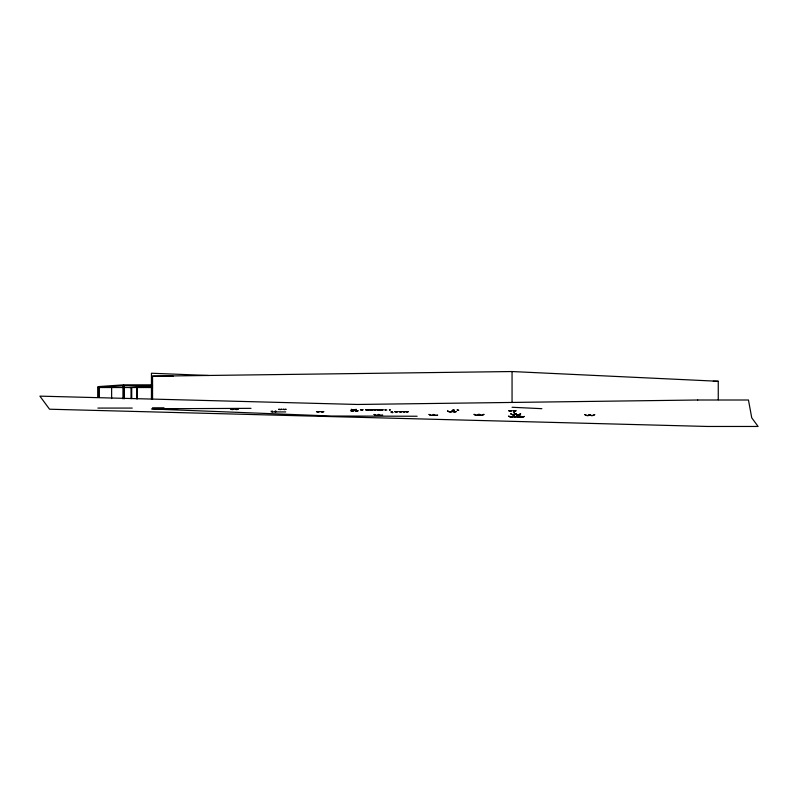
<?xml version="1.0" encoding="UTF-8"?>
<svg xmlns="http://www.w3.org/2000/svg" width="798" height="798" viewBox="0 0 798 798"><rect width="100%" height="100%" fill="white"/><g stroke="black" fill="none" stroke-linecap="round" stroke-linejoin="round"><path stroke-width="1.2" d="M392.466 412.057L391.459 412.047M392.995 412.506L391.988 412.496M152.598 385.743L122.992 385.743L98.453 387.529L98.453 397.354M129.386 387.529L151.47 385.923M152.019 384.845L123.57 384.845L97.885 386.641L97.885 397.195M152.548 399.14L152.548 376.187L512.057 371.539L718.26 381.274L718.26 399.758M250.991 408.347L163.959 408.706L163.959 407.808L152.548 407.808L152.548 408.706L177.715 408.706M152.548 376.187L173.166 376.187M97.885 387.529L152.598 387.529M97.885 408.077L132.229 408.077M285.714 411.918L271.23 411.918L271.23 411.02M391.05 412.047L392.047 412.047L391.03 411.997M391.579 412.496L392.586 412.496L391.559 412.446M713.282 381.264L718.26 381.274M417.115 416.247L331.26 416.027L151.45 408.965M166.293 408.706L173.166 408.885M208.487 375.479L151.45 373.235L151.45 399.11M512.057 407.269L541.872 408.676M512.057 371.539L512.057 402.342M275.909 411.02L275.909 411.918M275.22 411.02L275.22 411.918M272.487 411.02L272.487 411.918M138.004 385.743L138.004 387.529M137.316 385.743L137.316 398.84M136.737 385.743L136.737 398.84M131.72 387.529L131.72 398.581M131.032 387.529L131.032 398.581M124.249 385.743L124.249 398.84M123.57 384.845L123.57 398.152M122.992 385.743L122.992 398.84M111.63 387.529L111.63 398.581M99.142 387.529L99.142 397.354M98.573 387.529L98.573 397.354M382.691 415.16A7.142 5.496 -90 0 1 378.521 414.441M378.132 415.16A7.142 5.496 -90 0 1 373.953 414.441M382.412 415.16A7.142 5.496 -90 0 1 378.232 414.441M378.412 415.16A7.142 5.496 -90 0 1 374.242 414.441M323.569 411.678A7.142 5.496 -90 0 1 320.726 411.678M319.29 411.678A7.142 5.496 -90 0 1 316.447 411.678M319.579 411.678A7.142 5.496 -90 0 1 316.726 411.678M323.858 411.678A7.142 5.496 90 0 1 321.005 411.678M233.914 409.264A7.142 5.496 -90 0 1 231.071 409.264M233.634 409.264A7.142 5.496 90 0 1 230.792 409.264M238.203 409.264A7.142 5.496 -90 0 1 235.35 409.264M237.914 409.264A7.142 5.496 -90 0 1 235.071 409.264M286.113 409.264A7.142 5.496 -90 0 1 283.27 409.264M285.834 409.264A7.142 5.496 -90 0 1 282.991 409.264M281.554 409.264A7.142 5.496 90 0 1 278.702 409.264M281.834 409.264A7.142 5.496 90 0 1 278.991 409.264M358.152 410.78A7.142 5.496 -90 0 1 355.31 410.78M357.873 410.78A7.142 5.496 -90 0 1 355.02 410.78M353.594 410.78A7.142 5.496 -90 0 1 350.741 410.78M353.873 410.78A7.142 5.496 90 0 1 351.03 410.78M437.663 415.16A7.142 5.496 -90 0 1 433.494 414.441M437.374 415.16A7.142 5.496 -90 0 1 433.204 414.441M433.095 415.16A7.142 5.496 -90 0 1 428.925 414.441M433.384 415.16A7.142 5.496 -90 0 1 429.214 414.441M484.037 414.352A7.142 5.496 -90 0 1 478.541 414.352M483.748 414.352A7.142 5.496 -90 0 1 478.251 414.352M479.468 414.352A7.142 5.496 -90 0 1 473.972 414.352M479.758 414.352A7.142 5.496 90 0 1 474.261 414.352M520.426 413.823A7.142 5.496 -90 0 1 513.782 412.686M520.705 413.823A7.142 5.496 -90 0 1 514.072 412.686M516.146 413.823A7.142 5.496 90 0 1 510.64 413.823M516.426 413.823A7.142 5.496 90 0 1 510.929 413.823M594.799 414.621A7.142 5.496 -90 0 1 589.303 414.621M594.51 414.621A7.142 5.496 -90 0 1 589.014 414.621M590.231 414.621A7.142 5.496 -90 0 1 584.735 414.621M590.52 414.621A7.142 5.496 -90 0 1 585.024 414.621M456.207 411.678A7.142 5.496 -90 0 1 452.037 410.96M452.965 410.96A7.142 5.496 -90 0 1 447.469 410.96M453.254 410.96A7.142 5.496 90 0 1 447.758 410.96M455.917 411.678A7.142 5.496 -90 0 1 451.748 410.96M458.76 410.222A7.142 5.496 -90 0 1 457.344 409.973M454.202 410.222A7.142 5.496 -90 0 1 452.775 409.973M454.481 410.222A7.142 5.496 -90 0 1 453.065 409.973M458.481 410.222A7.142 5.496 -90 0 1 457.055 409.973M516.126 410.78A7.142 5.496 -90 0 1 513.284 410.78M515.837 410.78A7.142 5.496 -90 0 1 512.994 410.78M511.558 410.78A7.142 5.496 -90 0 1 508.715 410.78M511.847 410.78A7.142 5.496 -90 0 1 509.004 410.78M402.172 411.678A7.142 5.496 -90 0 1 399.329 411.678M397.613 411.678A7.142 5.496 -90 0 1 394.761 411.678M397.893 411.678A7.142 5.496 -90 0 1 395.05 411.678M405.035 411.748A5.007 3.85 90 0 1 403.05 411.748M405.234 411.748A5.007 3.85 -90 0 1 403.249 411.748M408.237 411.748A5.007 3.85 -90 0 1 406.242 411.748M408.037 411.748A5.007 3.85 -90 0 1 406.042 411.748M401.893 411.678A7.142 5.496 -90 0 1 399.05 411.678M521.124 416.426A5.007 3.85 -90 0 1 516.476 415.638M521.323 416.426A5.007 3.85 -90 0 1 516.675 415.638M518.66 416.137A7.142 5.496 90 0 1 513.164 416.137M518.371 416.137A7.142 5.496 -90 0 1 517.044 416.855M515.628 417.095A7.142 5.496 -90 0 1 512.875 416.137M514.092 416.137A7.142 5.496 -90 0 1 508.595 416.137M514.381 416.137A7.142 5.496 -90 0 1 508.885 416.137M524.316 416.426A5.007 3.85 90 0 1 519.678 415.638M524.116 416.426A5.007 3.85 -90 0 1 519.478 415.638M363.1 409.803A7.142 4.569 -90 0 1 360.736 409.803M367.908 409.803A7.142 4.569 90 0 1 365.544 409.803M362.751 409.803A7.142 4.569 -90 0 1 360.387 409.803M368.257 409.803A7.142 4.569 -90 0 1 365.893 409.803M386.85 410.042A7.142 4.569 -90 0 1 385.663 409.803M383.22 409.803A7.142 4.569 -90 0 1 380.855 409.803M382.87 409.803A7.142 4.569 -90 0 1 380.506 409.803M368.676 409.564A3.571 2.284 -90 0 1 366.402 409.564M368.856 409.564A3.571 2.284 -90 0 1 366.571 409.564M370.88 409.923A3.571 2.284 -90 0 1 369.693 409.923M370.711 409.923A3.571 2.284 -90 0 1 369.524 409.923M372.955 409.564A3.571 2.284 -90 0 1 370.681 409.564M375.16 409.923A3.571 2.284 -90 0 1 373.973 409.923M372.586 409.923A3.571 2.284 -90 0 1 370.851 409.564M374.99 409.923A3.571 2.284 -90 0 1 373.803 409.923M378.461 409.923A3.571 2.284 -90 0 1 377.274 409.923M376.437 409.564A3.571 2.284 -90 0 1 374.152 409.564M378.292 409.923A3.571 2.284 -90 0 1 377.105 409.923M376.257 409.564A3.571 2.284 -90 0 1 373.983 409.564M382.621 409.923A3.571 2.284 -90 0 1 381.444 409.923M382.451 409.923A3.571 2.284 -90 0 1 381.264 409.923M379.868 409.923A3.571 2.284 -90 0 1 378.691 409.923M380.048 409.923A3.571 2.284 -90 0 1 378.86 409.923M356.028 409.374A5.007 4.778 -90 0 1 351.26 409.374M356.127 409.374A5.007 4.778 90 0 1 351.349 409.374M356.377 409.873A5.007 4.778 -90 0 1 353.903 409.873M385.514 409.873A5.007 1.297 90 0 1 384.845 409.873M385.813 409.873A5.007 1.297 -90 0 1 385.145 409.873M390.342 409.873A5.007 1.297 -90 0 1 389.673 409.873M390.042 409.873A5.007 1.297 90 0 1 389.374 409.873M697.761 400.007L357.514 404.466L39.9 396.137L49.546 409.214L707.407 426.461L758.1 426.461L751.746 417.843L748.454 400.007L697.761 400.007"/></g></svg>
